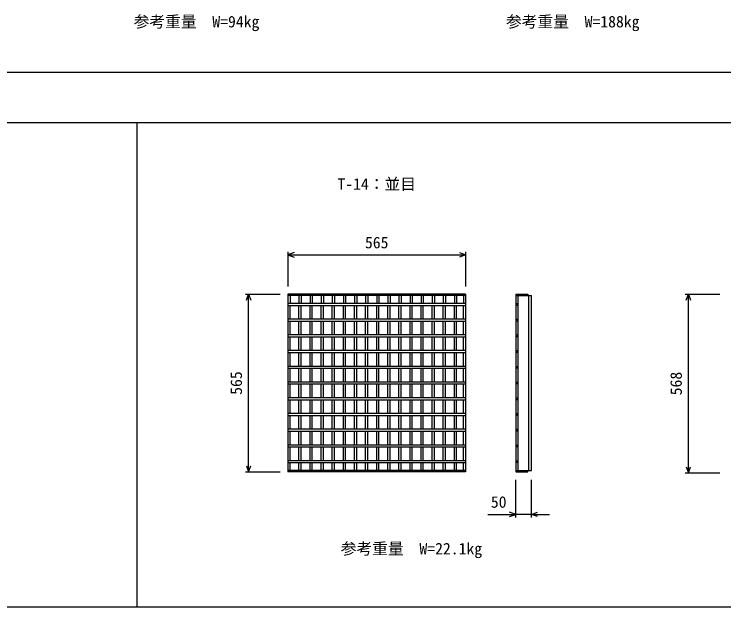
# Model space of a CAD drawing. Units: millimetres, scale not verified. Extents: x 15 to 25215, y 0 to 17820.
# Drawn here: x 18344 to 20600, y 11287 to 13171 of the extents above; entities that cross this region are included whole.
import ezdxf
from ezdxf.enums import TextEntityAlignment as Align

# ---------------------------------------------------------------- set-up
doc = ezdxf.new("R2010")
doc.units = ezdxf.units.MM
doc.header["$LTSCALE"] = 30
for name, color, linetype, lineweight in [('DIM', 7, 'Continuous', 25), ('HATCH', 6, 'Continuous', 25), ('TXT', 7, 'Continuous', 25)]:
    doc.layers.add(name, color=color, linetype=linetype, lineweight=lineweight)
doc.styles.add('ＭＳ ゴシック', font='')
doc.styles.get('ＭＳ ゴシック').set_extended_font_data('MS Gothic')

msp = doc.modelspace()

# ---------------------------------------------------------------- linework, layer by layer
at = {"layer": 'DIM'}
for p, q in [((15483.48, 12986.57), (21983.48, 12986.57)), ((15483.48, 12826.57), (21983.48, 12826.57)), ((18733.48, 12826.57), (18733.48, 11286.57)), ((19213.92, 12415.53), (19213.92, 12305.53)), ((19233.37, 12412.61), (19213.92, 12405.53)), ((19759.46, 12412.61), (19778.92, 12405.53)), ((19778.92, 12415.53), (19778.92, 12305.53)), ((19213.92, 12405.53), (19778.92, 12405.53)), ((19213.92, 12405.53), (19233.37, 12398.45)), ((19778.92, 12405.53), (19759.46, 12398.45)), ((19078.92, 12280.53), (19188.92, 12280.53)), ((19081.83, 12261.07), (19088.92, 12280.53)), ((19088.92, 11715.53), (19088.92, 12280.53)), ((19088.92, 12280.53), (19096, 12261.07)), ((20477.42, 12280.53), (20587.42, 12280.53)), ((20480.33, 12261.07), (20487.42, 12280.53)), ((20487.42, 11712.53), (20487.42, 12280.53)), ((20487.42, 12280.53), (20494.5, 12261.07)), ((19081.83, 11734.99), (19088.92, 11715.53)), ((19088.92, 11715.53), (19096, 11734.99)), ((19078.92, 11715.53), (19188.92, 11715.53)), ((20477.42, 11712.53), (20587.42, 11712.53)), ((20480.33, 11731.99), (20487.42, 11712.53)), ((20487.42, 11712.53), (20494.5, 11731.99)), ((19938.44, 11570.53), (19938.44, 11690.53)), ((19988.44, 11570.53), (19988.44, 11690.53)), ((19849.28, 11580.53), (19938.44, 11580.53)), ((19938.44, 11580.53), (19918.98, 11587.61)), ((19918.98, 11573.45), (19938.44, 11580.53)), ((19988.44, 11580.53), (19938.44, 11580.53)), ((19988.44, 11580.53), (20007.89, 11587.61)), ((19988.44, 11580.53), (20045.5, 11580.53)), ((20007.89, 11573.45), (19988.44, 11580.53)), ((15483.48, 11286.57), (21983.48, 11286.57))]:
    msp.add_line(p, q, dxfattribs=at)
at = {"layer": 'HATCH'}
for p, q in [((19213.92, 12280.53), (19213.92, 11715.53)), ((19778.92, 12280.53), (19213.92, 12280.53)), ((19778.92, 12276.03), (19213.92, 12276.03)), ((19220.92, 12276.03), (19220.92, 12251.03)), ((19249.22, 12276.03), (19249.22, 12251.03)), ((19256.22, 12276.03), (19256.22, 12251.03)), ((19284.52, 12276.03), (19284.52, 12251.03)), ((19291.52, 12276.03), (19291.52, 12251.03)), ((19319.82, 12276.03), (19319.82, 12251.03)), ((19326.82, 12276.03), (19326.82, 12251.03)), ((19355.12, 12276.03), (19355.12, 12251.03)), ((19362.12, 12276.03), (19362.12, 12251.03)), ((19390.42, 12276.03), (19390.42, 12251.03)), ((19397.42, 12276.03), (19397.42, 12251.03)), ((19425.72, 12276.03), (19425.72, 12251.03)), ((19432.72, 12276.03), (19432.72, 12251.03)), ((19461.02, 12276.03), (19461.02, 12251.03)), ((19468.02, 12276.03), (19468.02, 12251.03)), ((19496.32, 12276.03), (19496.32, 12251.03)), ((19503.32, 12276.03), (19503.32, 12251.03)), ((19531.62, 12276.03), (19531.62, 12251.03)), ((19538.62, 12276.03), (19538.62, 12251.03)), ((19566.92, 12276.03), (19566.92, 12251.03)), ((19573.92, 12276.03), (19573.92, 12251.03)), ((19602.22, 12276.03), (19602.22, 12251.03)), ((19609.22, 12276.03), (19609.22, 12251.03)), ((19637.52, 12276.03), (19637.52, 12251.03)), ((19644.52, 12276.03), (19644.52, 12251.03)), ((19672.82, 12276.03), (19672.82, 12251.03)), ((19679.82, 12276.03), (19679.82, 12251.03)), ((19708.12, 12276.03), (19708.12, 12251.03)), ((19715.12, 12276.03), (19715.12, 12251.03)), ((19743.42, 12276.03), (19743.42, 12251.03)), ((19750.42, 12276.03), (19750.42, 12251.03)), ((19771.92, 12276.03), (19771.92, 12251.03)), ((19778.92, 12280.53), (19778.92, 11715.53)), ((19938.44, 12280.53), (19938.44, 11715.53)), ((19938.44, 12280.53), (19976.44, 12280.53)), ((19938.44, 12276.03), (19988.44, 12276.03)), ((19946.44, 11720.03), (19946.44, 12276.03)), ((19976.44, 12280.53), (19976.44, 12276.03)), ((19980.44, 11720.03), (19980.44, 12276.03)), ((19988.44, 11720.03), (19988.44, 12276.03)), ((19778.92, 12251.03), (19213.92, 12251.03)), ((19213.92, 12245.03), (19778.92, 12245.03)), ((19220.92, 12201.03), (19220.92, 12245.03)), ((19249.22, 12201.03), (19249.22, 12245.03)), ((19256.22, 12201.03), (19256.22, 12245.03)), ((19284.52, 12201.03), (19284.52, 12245.03)), ((19291.52, 12201.03), (19291.52, 12245.03)), ((19319.82, 12201.03), (19319.82, 12245.03)), ((19326.82, 12201.03), (19326.82, 12245.03)), ((19355.12, 12201.03), (19355.12, 12245.03)), ((19362.12, 12201.03), (19362.12, 12245.03)), ((19390.42, 12201.03), (19390.42, 12245.03)), ((19397.42, 12201.03), (19397.42, 12245.03)), ((19425.72, 12201.03), (19425.72, 12245.03)), ((19432.72, 12201.03), (19432.72, 12245.03)), ((19461.02, 12201.03), (19461.02, 12245.03)), ((19468.02, 12201.03), (19468.02, 12245.03)), ((19496.32, 12201.03), (19496.32, 12245.03)), ((19503.32, 12201.03), (19503.32, 12245.03)), ((19531.62, 12201.03), (19531.62, 12245.03)), ((19538.62, 12201.03), (19538.62, 12245.03)), ((19566.92, 12201.03), (19566.92, 12245.03)), ((19573.92, 12201.03), (19573.92, 12245.03)), ((19602.22, 12201.03), (19602.22, 12245.03)), ((19609.22, 12201.03), (19609.22, 12245.03)), ((19637.52, 12201.03), (19637.52, 12245.03)), ((19644.52, 12201.03), (19644.52, 12245.03)), ((19672.82, 12201.03), (19672.82, 12245.03)), ((19679.82, 12201.03), (19679.82, 12245.03)), ((19708.12, 12201.03), (19708.12, 12245.03)), ((19715.12, 12201.03), (19715.12, 12245.03)), ((19743.42, 12201.03), (19743.42, 12245.03)), ((19750.42, 12201.03), (19750.42, 12245.03)), ((19771.92, 12201.03), (19771.92, 12245.03)), ((19938.44, 12251.03), (19944.44, 12251.03)), ((19944.44, 12245.03), (19938.44, 12245.03)), ((19944.44, 12251.03), (19944.44, 12245.03)), ((19778.92, 12201.03), (19213.92, 12201.03)), ((19213.92, 12195.03), (19778.92, 12195.03)), ((19220.92, 12151.03), (19220.92, 12195.03)), ((19249.22, 12151.03), (19249.22, 12195.03)), ((19256.22, 12151.03), (19256.22, 12195.03)), ((19284.52, 12151.03), (19284.52, 12195.03)), ((19291.52, 12151.03), (19291.52, 12195.03)), ((19319.82, 12151.03), (19319.82, 12195.03)), ((19326.82, 12151.03), (19326.82, 12195.03)), ((19355.12, 12151.03), (19355.12, 12195.03)), ((19362.12, 12151.03), (19362.12, 12195.03)), ((19390.42, 12151.03), (19390.42, 12195.03)), ((19397.42, 12151.03), (19397.42, 12195.03)), ((19425.72, 12151.03), (19425.72, 12195.03)), ((19432.72, 12151.03), (19432.72, 12195.03)), ((19461.02, 12151.03), (19461.02, 12195.03)), ((19468.02, 12151.03), (19468.02, 12195.03)), ((19496.32, 12151.03), (19496.32, 12195.03)), ((19503.32, 12151.03), (19503.32, 12195.03)), ((19531.62, 12151.03), (19531.62, 12195.03)), ((19538.62, 12151.03), (19538.62, 12195.03)), ((19566.92, 12151.03), (19566.92, 12195.03)), ((19573.92, 12151.03), (19573.92, 12195.03)), ((19602.22, 12151.03), (19602.22, 12195.03)), ((19609.22, 12151.03), (19609.22, 12195.03)), ((19637.52, 12151.03), (19637.52, 12195.03)), ((19644.52, 12151.03), (19644.52, 12195.03)), ((19672.82, 12151.03), (19672.82, 12195.03)), ((19679.82, 12151.03), (19679.82, 12195.03)), ((19708.12, 12151.03), (19708.12, 12195.03)), ((19715.12, 12151.03), (19715.12, 12195.03)), ((19743.42, 12151.03), (19743.42, 12195.03)), ((19750.42, 12151.03), (19750.42, 12195.03)), ((19771.92, 12151.03), (19771.92, 12195.03)), ((19938.44, 12201.03), (19944.44, 12201.03)), ((19944.44, 12195.03), (19938.44, 12195.03)), ((19944.44, 12201.03), (19944.44, 12195.03)), ((19778.92, 12151.03), (19213.92, 12151.03)), ((19213.92, 12145.03), (19778.92, 12145.03)), ((19220.92, 12101.03), (19220.92, 12145.03)), ((19249.22, 12101.03), (19249.22, 12145.03)), ((19256.22, 12101.03), (19256.22, 12145.03)), ((19284.52, 12101.03), (19284.52, 12145.03)), ((19291.52, 12101.03), (19291.52, 12145.03)), ((19319.82, 12101.03), (19319.82, 12145.03)), ((19326.82, 12101.03), (19326.82, 12145.03)), ((19355.12, 12101.03), (19355.12, 12145.03)), ((19362.12, 12101.03), (19362.12, 12145.03)), ((19390.42, 12101.03), (19390.42, 12145.03)), ((19397.42, 12101.03), (19397.42, 12145.03)), ((19425.72, 12101.03), (19425.72, 12145.03)), ((19432.72, 12101.03), (19432.72, 12145.03)), ((19461.02, 12101.03), (19461.02, 12145.03)), ((19468.02, 12101.03), (19468.02, 12145.03)), ((19496.32, 12101.03), (19496.32, 12145.03)), ((19503.32, 12101.03), (19503.32, 12145.03)), ((19531.62, 12101.03), (19531.62, 12145.03)), ((19538.62, 12101.03), (19538.62, 12145.03)), ((19566.92, 12101.03), (19566.92, 12145.03)), ((19573.92, 12101.03), (19573.92, 12145.03)), ((19602.22, 12101.03), (19602.22, 12145.03)), ((19609.22, 12101.03), (19609.22, 12145.03)), ((19637.52, 12101.03), (19637.52, 12145.03)), ((19644.52, 12101.03), (19644.52, 12145.03)), ((19672.82, 12101.03), (19672.82, 12145.03)), ((19679.82, 12101.03), (19679.82, 12145.03)), ((19708.12, 12101.03), (19708.12, 12145.03)), ((19715.12, 12101.03), (19715.12, 12145.03)), ((19743.42, 12101.03), (19743.42, 12145.03)), ((19750.42, 12101.03), (19750.42, 12145.03)), ((19771.92, 12101.03), (19771.92, 12145.03)), ((19938.44, 12151.03), (19944.44, 12151.03)), ((19944.44, 12145.03), (19938.44, 12145.03)), ((19944.44, 12151.03), (19944.44, 12145.03)), ((19778.92, 12101.03), (19213.92, 12101.03)), ((19213.92, 12095.03), (19778.92, 12095.03)), ((19220.92, 12051.03), (19220.92, 12095.03)), ((19249.22, 12051.03), (19249.22, 12095.03)), ((19256.22, 12051.03), (19256.22, 12095.03)), ((19284.52, 12051.03), (19284.52, 12095.03)), ((19291.52, 12051.03), (19291.52, 12095.03)), ((19319.82, 12051.03), (19319.82, 12095.03)), ((19326.82, 12051.03), (19326.82, 12095.03)), ((19355.12, 12051.03), (19355.12, 12095.03)), ((19362.12, 12051.03), (19362.12, 12095.03)), ((19390.42, 12051.03), (19390.42, 12095.03)), ((19397.42, 12051.03), (19397.42, 12095.03)), ((19425.72, 12051.03), (19425.72, 12095.03)), ((19432.72, 12051.03), (19432.72, 12095.03)), ((19461.02, 12051.03), (19461.02, 12095.03)), ((19468.02, 12051.03), (19468.02, 12095.03)), ((19496.32, 12051.03), (19496.32, 12095.03)), ((19503.32, 12051.03), (19503.32, 12095.03)), ((19531.62, 12051.03), (19531.62, 12095.03)), ((19538.62, 12051.03), (19538.62, 12095.03)), ((19566.92, 12051.03), (19566.92, 12095.03)), ((19573.92, 12051.03), (19573.92, 12095.03)), ((19602.22, 12051.03), (19602.22, 12095.03)), ((19609.22, 12051.03), (19609.22, 12095.03)), ((19637.52, 12051.03), (19637.52, 12095.03)), ((19644.52, 12051.03), (19644.52, 12095.03)), ((19672.82, 12051.03), (19672.82, 12095.03)), ((19679.82, 12051.03), (19679.82, 12095.03)), ((19708.12, 12051.03), (19708.12, 12095.03)), ((19715.12, 12051.03), (19715.12, 12095.03)), ((19743.42, 12051.03), (19743.42, 12095.03)), ((19750.42, 12051.03), (19750.42, 12095.03)), ((19771.92, 12051.03), (19771.92, 12095.03)), ((19938.44, 12101.03), (19944.44, 12101.03)), ((19944.44, 12095.03), (19938.44, 12095.03)), ((19944.44, 12101.03), (19944.44, 12095.03)), ((19778.92, 12051.03), (19213.92, 12051.03)), ((19938.44, 12051.03), (19944.44, 12051.03)), ((19944.44, 12051.03), (19944.44, 12045.03)), ((19213.92, 12045.03), (19778.92, 12045.03)), ((19220.92, 12001.03), (19220.92, 12045.03)), ((19249.22, 12001.03), (19249.22, 12045.03)), ((19256.22, 12001.03), (19256.22, 12045.03)), ((19284.52, 12001.03), (19284.52, 12045.03)), ((19291.52, 12001.03), (19291.52, 12045.03)), ((19319.82, 12001.03), (19319.82, 12045.03)), ((19326.82, 12001.03), (19326.82, 12045.03)), ((19355.12, 12001.03), (19355.12, 12045.03)), ((19362.12, 12001.03), (19362.12, 12045.03)), ((19390.42, 12001.03), (19390.42, 12045.03)), ((19397.42, 12001.03), (19397.42, 12045.03)), ((19425.72, 12001.03), (19425.72, 12045.03)), ((19432.72, 12001.03), (19432.72, 12045.03)), ((19461.02, 12001.03), (19461.02, 12045.03)), ((19468.02, 12001.03), (19468.02, 12045.03)), ((19496.32, 12001.03), (19496.32, 12045.03)), ((19503.32, 12001.03), (19503.32, 12045.03)), ((19531.62, 12001.03), (19531.62, 12045.03)), ((19538.62, 12001.03), (19538.62, 12045.03)), ((19566.92, 12001.03), (19566.92, 12045.03)), ((19573.92, 12001.03), (19573.92, 12045.03)), ((19602.22, 12001.03), (19602.22, 12045.03)), ((19609.22, 12001.03), (19609.22, 12045.03)), ((19637.52, 12001.03), (19637.52, 12045.03)), ((19644.52, 12001.03), (19644.52, 12045.03)), ((19672.82, 12001.03), (19672.82, 12045.03)), ((19679.82, 12001.03), (19679.82, 12045.03)), ((19708.12, 12001.03), (19708.12, 12045.03)), ((19715.12, 12001.03), (19715.12, 12045.03)), ((19743.42, 12001.03), (19743.42, 12045.03)), ((19750.42, 12001.03), (19750.42, 12045.03)), ((19771.92, 12001.03), (19771.92, 12045.03)), ((19944.44, 12045.03), (19938.44, 12045.03)), ((19778.92, 12001.03), (19213.92, 12001.03)), ((19213.92, 11995.03), (19778.92, 11995.03)), ((19220.92, 11951.03), (19220.92, 11995.03)), ((19249.22, 11951.03), (19249.22, 11995.03)), ((19256.22, 11951.03), (19256.22, 11995.03)), ((19284.52, 11951.03), (19284.52, 11995.03)), ((19291.52, 11951.03), (19291.52, 11995.03)), ((19319.82, 11951.03), (19319.82, 11995.03)), ((19326.82, 11951.03), (19326.82, 11995.03)), ((19355.12, 11951.03), (19355.12, 11995.03)), ((19362.12, 11951.03), (19362.12, 11995.03)), ((19390.42, 11951.03), (19390.42, 11995.03)), ((19397.42, 11951.03), (19397.42, 11995.03)), ((19425.72, 11951.03), (19425.72, 11995.03)), ((19432.72, 11951.03), (19432.72, 11995.03)), ((19461.02, 11951.03), (19461.02, 11995.03)), ((19468.02, 11951.03), (19468.02, 11995.03)), ((19496.32, 11951.03), (19496.32, 11995.03)), ((19503.32, 11951.03), (19503.32, 11995.03)), ((19531.62, 11951.03), (19531.62, 11995.03)), ((19538.62, 11951.03), (19538.62, 11995.03)), ((19566.92, 11951.03), (19566.92, 11995.03)), ((19573.92, 11951.03), (19573.92, 11995.03)), ((19602.22, 11951.03), (19602.22, 11995.03)), ((19609.22, 11951.03), (19609.22, 11995.03)), ((19637.52, 11951.03), (19637.52, 11995.03)), ((19644.52, 11951.03), (19644.52, 11995.03)), ((19672.82, 11951.03), (19672.82, 11995.03)), ((19679.82, 11951.03), (19679.82, 11995.03)), ((19708.12, 11951.03), (19708.12, 11995.03)), ((19715.12, 11951.03), (19715.12, 11995.03)), ((19743.42, 11951.03), (19743.42, 11995.03)), ((19750.42, 11951.03), (19750.42, 11995.03)), ((19771.92, 11951.03), (19771.92, 11995.03)), ((19938.44, 12001.03), (19944.44, 12001.03)), ((19944.44, 11995.03), (19938.44, 11995.03)), ((19944.44, 12001.03), (19944.44, 11995.03)), ((19778.92, 11951.03), (19213.92, 11951.03)), ((19213.92, 11945.03), (19778.92, 11945.03)), ((19220.92, 11901.03), (19220.92, 11945.03)), ((19249.22, 11901.03), (19249.22, 11945.03)), ((19256.22, 11901.03), (19256.22, 11945.03)), ((19284.52, 11901.03), (19284.52, 11945.03)), ((19291.52, 11901.03), (19291.52, 11945.03)), ((19319.82, 11901.03), (19319.82, 11945.03)), ((19326.82, 11901.03), (19326.82, 11945.03)), ((19355.12, 11901.03), (19355.12, 11945.03)), ((19362.12, 11901.03), (19362.12, 11945.03)), ((19390.42, 11901.03), (19390.42, 11945.03)), ((19397.42, 11901.03), (19397.42, 11945.03)), ((19425.72, 11901.03), (19425.72, 11945.03)), ((19432.72, 11901.03), (19432.72, 11945.03)), ((19461.02, 11901.03), (19461.02, 11945.03)), ((19468.02, 11901.03), (19468.02, 11945.03)), ((19496.32, 11901.03), (19496.32, 11945.03)), ((19503.32, 11901.03), (19503.32, 11945.03)), ((19531.62, 11901.03), (19531.62, 11945.03)), ((19538.62, 11901.03), (19538.62, 11945.03)), ((19566.92, 11901.03), (19566.92, 11945.03)), ((19573.92, 11901.03), (19573.92, 11945.03)), ((19602.22, 11901.03), (19602.22, 11945.03)), ((19609.22, 11901.03), (19609.22, 11945.03)), ((19637.52, 11901.03), (19637.52, 11945.03)), ((19644.52, 11901.03), (19644.52, 11945.03)), ((19672.82, 11901.03), (19672.82, 11945.03)), ((19679.82, 11901.03), (19679.82, 11945.03)), ((19708.12, 11901.03), (19708.12, 11945.03)), ((19715.12, 11901.03), (19715.12, 11945.03)), ((19743.42, 11901.03), (19743.42, 11945.03)), ((19750.42, 11901.03), (19750.42, 11945.03)), ((19771.92, 11901.03), (19771.92, 11945.03)), ((19938.44, 11951.03), (19944.44, 11951.03)), ((19944.44, 11945.03), (19938.44, 11945.03)), ((19944.44, 11951.03), (19944.44, 11945.03)), ((19778.92, 11901.03), (19213.92, 11901.03)), ((19213.92, 11895.03), (19778.92, 11895.03)), ((19220.92, 11851.03), (19220.92, 11895.03)), ((19249.22, 11851.03), (19249.22, 11895.03)), ((19256.22, 11851.03), (19256.22, 11895.03)), ((19284.52, 11851.03), (19284.52, 11895.03)), ((19291.52, 11851.03), (19291.52, 11895.03)), ((19319.82, 11851.03), (19319.82, 11895.03)), ((19326.82, 11851.03), (19326.82, 11895.03)), ((19355.12, 11851.03), (19355.12, 11895.03)), ((19362.12, 11851.03), (19362.12, 11895.03)), ((19390.42, 11851.03), (19390.42, 11895.03)), ((19397.42, 11851.03), (19397.42, 11895.03)), ((19425.72, 11851.03), (19425.72, 11895.03)), ((19432.72, 11851.03), (19432.72, 11895.03)), ((19461.02, 11851.03), (19461.02, 11895.03)), ((19468.02, 11851.03), (19468.02, 11895.03)), ((19496.32, 11851.03), (19496.32, 11895.03)), ((19503.32, 11851.03), (19503.32, 11895.03)), ((19531.62, 11851.03), (19531.62, 11895.03)), ((19538.62, 11851.03), (19538.62, 11895.03)), ((19566.92, 11851.03), (19566.92, 11895.03)), ((19573.92, 11851.03), (19573.92, 11895.03)), ((19602.22, 11851.03), (19602.22, 11895.03)), ((19609.22, 11851.03), (19609.22, 11895.03)), ((19637.52, 11851.03), (19637.52, 11895.03)), ((19644.52, 11851.03), (19644.52, 11895.03)), ((19672.82, 11851.03), (19672.82, 11895.03)), ((19679.82, 11851.03), (19679.82, 11895.03)), ((19708.12, 11851.03), (19708.12, 11895.03)), ((19715.12, 11851.03), (19715.12, 11895.03)), ((19743.42, 11851.03), (19743.42, 11895.03)), ((19750.42, 11851.03), (19750.42, 11895.03)), ((19771.92, 11851.03), (19771.92, 11895.03)), ((19938.44, 11901.03), (19944.44, 11901.03)), ((19944.44, 11895.03), (19938.44, 11895.03)), ((19944.44, 11901.03), (19944.44, 11895.03)), ((19778.92, 11851.03), (19213.92, 11851.03)), ((19938.44, 11851.03), (19944.44, 11851.03)), ((19944.44, 11851.03), (19944.44, 11845.03)), ((19213.92, 11845.03), (19778.92, 11845.03)), ((19220.92, 11801.03), (19220.92, 11845.03)), ((19249.22, 11801.03), (19249.22, 11845.03)), ((19256.22, 11801.03), (19256.22, 11845.03)), ((19284.52, 11801.03), (19284.52, 11845.03)), ((19291.52, 11801.03), (19291.52, 11845.03)), ((19319.82, 11801.03), (19319.82, 11845.03)), ((19326.82, 11801.03), (19326.82, 11845.03)), ((19355.12, 11801.03), (19355.12, 11845.03)), ((19362.12, 11801.03), (19362.12, 11845.03)), ((19390.42, 11801.03), (19390.42, 11845.03)), ((19397.42, 11801.03), (19397.42, 11845.03)), ((19425.72, 11801.03), (19425.72, 11845.03)), ((19432.72, 11801.03), (19432.72, 11845.03)), ((19461.02, 11801.03), (19461.02, 11845.03)), ((19468.02, 11801.03), (19468.02, 11845.03)), ((19496.32, 11801.03), (19496.32, 11845.03)), ((19503.32, 11801.03), (19503.32, 11845.03)), ((19531.62, 11801.03), (19531.62, 11845.03)), ((19538.62, 11801.03), (19538.62, 11845.03)), ((19566.92, 11801.03), (19566.92, 11845.03)), ((19573.92, 11801.03), (19573.92, 11845.03)), ((19602.22, 11801.03), (19602.22, 11845.03)), ((19609.22, 11801.03), (19609.22, 11845.03)), ((19637.52, 11801.03), (19637.52, 11845.03)), ((19644.52, 11801.03), (19644.52, 11845.03)), ((19672.82, 11801.03), (19672.82, 11845.03)), ((19679.82, 11801.03), (19679.82, 11845.03)), ((19708.12, 11801.03), (19708.12, 11845.03)), ((19715.12, 11801.03), (19715.12, 11845.03)), ((19743.42, 11801.03), (19743.42, 11845.03)), ((19750.42, 11801.03), (19750.42, 11845.03)), ((19771.92, 11801.03), (19771.92, 11845.03)), ((19944.44, 11845.03), (19938.44, 11845.03)), ((19778.92, 11801.03), (19213.92, 11801.03)), ((19938.44, 11801.03), (19944.44, 11801.03)), ((19944.44, 11801.03), (19944.44, 11795.03)), ((19213.92, 11795.03), (19778.92, 11795.03)), ((19220.92, 11751.03), (19220.92, 11795.03)), ((19249.22, 11751.03), (19249.22, 11795.03)), ((19256.22, 11751.03), (19256.22, 11795.03)), ((19284.52, 11751.03), (19284.52, 11795.03)), ((19291.52, 11751.03), (19291.52, 11795.03)), ((19319.82, 11751.03), (19319.82, 11795.03)), ((19326.82, 11751.03), (19326.82, 11795.03)), ((19355.12, 11751.03), (19355.12, 11795.03)), ((19362.12, 11751.03), (19362.12, 11795.03)), ((19390.42, 11751.03), (19390.42, 11795.03)), ((19397.42, 11751.03), (19397.42, 11795.03)), ((19425.72, 11751.03), (19425.72, 11795.03)), ((19432.72, 11751.03), (19432.72, 11795.03)), ((19461.02, 11751.03), (19461.02, 11795.03)), ((19468.02, 11751.03), (19468.02, 11795.03)), ((19496.32, 11751.03), (19496.32, 11795.03)), ((19503.32, 11751.03), (19503.32, 11795.03)), ((19531.62, 11751.03), (19531.62, 11795.03)), ((19538.62, 11751.03), (19538.62, 11795.03)), ((19566.92, 11751.03), (19566.92, 11795.03)), ((19573.92, 11751.03), (19573.92, 11795.03)), ((19602.22, 11751.03), (19602.22, 11795.03)), ((19609.22, 11751.03), (19609.22, 11795.03)), ((19637.52, 11751.03), (19637.52, 11795.03)), ((19644.52, 11751.03), (19644.52, 11795.03)), ((19672.82, 11751.03), (19672.82, 11795.03)), ((19679.82, 11751.03), (19679.82, 11795.03)), ((19708.12, 11751.03), (19708.12, 11795.03)), ((19715.12, 11751.03), (19715.12, 11795.03)), ((19743.42, 11751.03), (19743.42, 11795.03)), ((19750.42, 11751.03), (19750.42, 11795.03)), ((19771.92, 11751.03), (19771.92, 11795.03)), ((19944.44, 11795.03), (19938.44, 11795.03)), ((19778.92, 11751.03), (19213.92, 11751.03)), ((19213.92, 11745.03), (19778.92, 11745.03)), ((19220.92, 11720.03), (19220.92, 11745.03)), ((19249.22, 11720.03), (19249.22, 11745.03)), ((19256.22, 11720.03), (19256.22, 11745.03)), ((19284.52, 11720.03), (19284.52, 11745.03)), ((19291.52, 11720.03), (19291.52, 11745.03)), ((19319.82, 11720.03), (19319.82, 11745.03)), ((19326.82, 11720.03), (19326.82, 11745.03)), ((19355.12, 11720.03), (19355.12, 11745.03)), ((19362.12, 11720.03), (19362.12, 11745.03)), ((19390.42, 11720.03), (19390.42, 11745.03)), ((19397.42, 11720.03), (19397.42, 11745.03)), ((19425.72, 11720.03), (19425.72, 11745.03)), ((19432.72, 11720.03), (19432.72, 11745.03)), ((19461.02, 11720.03), (19461.02, 11745.03)), ((19468.02, 11720.03), (19468.02, 11745.03)), ((19496.32, 11720.03), (19496.32, 11745.03)), ((19503.32, 11720.03), (19503.32, 11745.03)), ((19531.62, 11720.03), (19531.62, 11745.03)), ((19538.62, 11720.03), (19538.62, 11745.03)), ((19566.92, 11720.03), (19566.92, 11745.03)), ((19573.92, 11720.03), (19573.92, 11745.03)), ((19602.22, 11720.03), (19602.22, 11745.03)), ((19609.22, 11720.03), (19609.22, 11745.03)), ((19637.52, 11720.03), (19637.52, 11745.03)), ((19644.52, 11720.03), (19644.52, 11745.03)), ((19672.82, 11720.03), (19672.82, 11745.03)), ((19679.82, 11720.03), (19679.82, 11745.03)), ((19708.12, 11720.03), (19708.12, 11745.03)), ((19715.12, 11720.03), (19715.12, 11745.03)), ((19743.42, 11720.03), (19743.42, 11745.03)), ((19750.42, 11720.03), (19750.42, 11745.03)), ((19771.92, 11720.03), (19771.92, 11745.03)), ((19938.44, 11751.03), (19944.44, 11751.03)), ((19944.44, 11745.03), (19938.44, 11745.03)), ((19944.44, 11751.03), (19944.44, 11745.03)), ((19778.92, 11720.03), (19213.92, 11720.03)), ((19778.92, 11715.53), (19213.92, 11715.53)), ((19938.44, 11720.03), (19988.44, 11720.03)), ((19938.44, 11715.53), (19976.44, 11715.53)), ((19976.44, 11715.53), (19976.44, 11720.03))]:
    msp.add_line(p, q, dxfattribs=at)

# ---------------------------------------------------------------- texts
at = {"layer": 'DIM', "style": 'ＭＳ ゴシック'}
for s, p in [('参考重量\u3000W=94kg', (18723.58, 13117.84)), ('参考重量\u3000W=188kg', (19907.33, 13117.84)), ('565', (19458.92, 12415.53)), ('50', (19859.16, 11590.53)), ('参考重量\u3000W=22.1kg', (19382.05, 11442.22))]:
    msp.add_text(s, height=36.66, dxfattribs=at).set_placement(p, align=Align.BOTTOM_LEFT)
for s, p in [('565', (19078.92, 11960.53)), ('568', (20477.42, 11959.03))]:
    msp.add_text(s, height=36.66, rotation=90, dxfattribs=at).set_placement(p, align=Align.BOTTOM_LEFT)
at = {"layer": 'TXT', "style": 'ＭＳ ゴシック'}
msp.add_text('T-14：並目', height=36.66, dxfattribs=at).set_placement((19371.42, 12601.39), align=Align.BOTTOM_LEFT)

doc.saveas('drawing.dxf')
